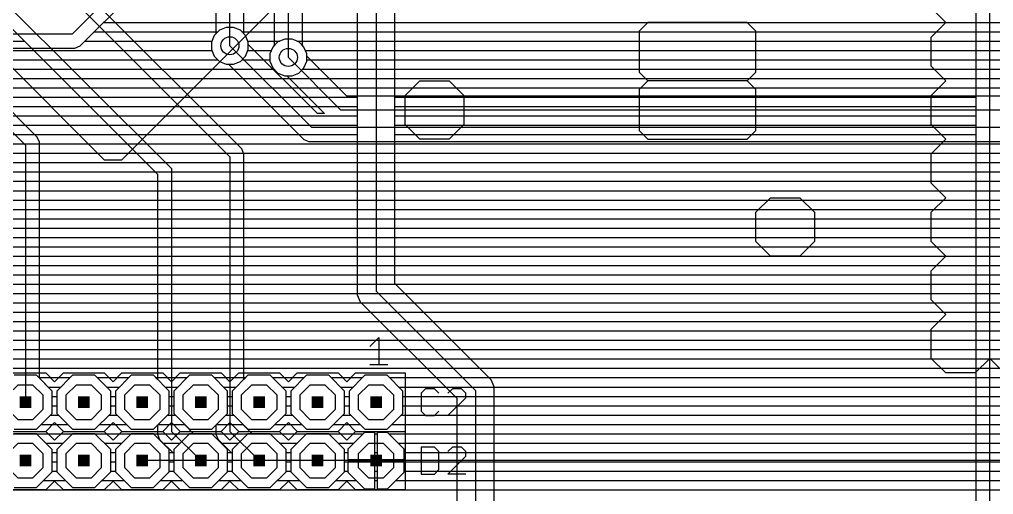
# Model space of a CAD drawing. Extents: x -0.64 to 6, y -0.15 to 7.8.
# Drawn here: x 1.6 to 3.266, y 5.832 to 6.645 of the extents above; entities that cross this region are included whole.
import ezdxf

# ---------------------------------------------------------------- set-up
doc = ezdxf.new("R2010")
doc.units = 0
for name, color, linetype in [('1', 22, 'CONTINUOUS'), ('16', 175, 'CONTINUOUS'), ('17', 82, 'CONTINUOUS'), ('18', 82, 'CONTINUOUS'), ('19', 53, 'CONTINUOUS'), ('21', 253, 'CONTINUOUS'), ('49', 253, 'CONTINUOUS'), ('51', 253, 'CONTINUOUS')]:
    doc.layers.add(name, color=color, linetype=linetype)

# ---------------------------------------------------------------- blocks, each defined once
blk = doc.blocks.new('RECT')
blk.add_solid([(-0.5, -0.5), (0.5, -0.5), (-0.5, 0.5), (0.5, 0.5)])
blk = doc.blocks.new('OCTAGONP')
blk.add_lwpolyline([(-0.5, -0.207107), (-0.5, 0.207107), (-0.207107, 0.5), (0.207107, 0.5), (0.5, 0.207107), (0.5, -0.207107), (0.207107, -0.5), (-0.207107, -0.5)], close=True)
blk = doc.blocks.new('ROUNDV')
blk.add_circle((0, 0), 0.5)

msp = doc.modelspace()

# ---------------------------------------------------------------- linework, layer by layer
at = {"layer": '1'}
for p, q in [((1.96, 6.6), (1.96, 7.64)), ((2.06, 6.58), (2.06, 7.64)), ((2.21, 7.59), (2.21, 6.18)), ((1.936, 7.550946), (1.936, 6.620548)), ((1.984, 6.620548), (1.984, 7.550946)), ((2.036, 7.550946), (2.036, 6.600548)), ((2.178, 7.556946), (2.178, 6.173635)), ((2.242, 6.193255), (2.242, 7.556946)), ((2.084, 6.600548), (2.084, 7.548118)), ((3.236, 7.314774), (3.236, 5.339941)), ((3.26, 5.33), (3.26, 7.31)), ((1.973595, 6.430346), (1.553595, 6.850346)), ((1.54, 6.83), (1.96, 6.41)), ((1.45, 6.8), (1.86, 6.39)), ((1.27, 6.77), (1.61, 6.43)), ((1.623595, 6.450346), (1.297941, 6.776)), ((1.440059, 6.776), (1.836, 6.380059)), ((1.763941, 6.64), (1.936, 6.64)), ((1.984, 6.64), (2.036, 6.64)), ((2.084, 6.64), (2.178, 6.64)), ((2.242, 6.64), (3.236, 6.64)), ((1.779941, 6.624), (1.936, 6.624)), ((1.933296, 6.617843), (1.9285, 6.606266)), ((1.936, 6.620548), (1.933296, 6.617843)), ((1.984, 6.624), (2.036, 6.624)), ((1.986704, 6.617843), (1.984, 6.620548)), ((1.9915, 6.606266), (1.986704, 6.617843)), ((2.084, 6.624), (2.178, 6.624)), ((2.242, 6.624), (3.236, 6.624)), ((1.465941, 6.608), (1.608059, 6.608)), ((1.795941, 6.608), (1.929218, 6.608)), ((1.9285, 6.606266), (1.9285, 6.593734)), ((1.990782, 6.608), (2.036, 6.608)), ((1.9915, 6.593734), (1.9915, 6.606266)), ((2.036, 6.600548), (2.033296, 6.597843)), ((2.084, 6.608), (2.178, 6.608)), ((2.086704, 6.597843), (2.084, 6.600548)), ((2.242, 6.608), (3.236, 6.608)), ((1.481941, 6.592), (1.624059, 6.592)), ((1.811941, 6.592), (1.929218, 6.592)), ((1.9285, 6.593734), (1.933296, 6.582157)), ((1.986704, 6.582157), (1.9915, 6.593734)), ((1.990781, 6.592), (2.030875, 6.592)), ((2.033296, 6.597843), (2.0285, 6.586266)), ((2.0285, 6.586266), (2.0285, 6.573734)), ((2.0915, 6.586266), (2.086704, 6.597843)), ((2.089125, 6.592), (2.178, 6.592)), ((2.0915, 6.573734), (2.0915, 6.586266)), ((2.242, 6.592), (3.236, 6.592)), ((1.497941, 6.576), (1.640059, 6.576)), ((1.827941, 6.576), (1.939452, 6.576)), ((1.933296, 6.582157), (1.942157, 6.573296)), ((1.942157, 6.573296), (1.953734, 6.5685)), ((1.953734, 6.5685), (1.966266, 6.5685)), ((1.966266, 6.5685), (1.977843, 6.573296)), ((1.977843, 6.573296), (1.986704, 6.582157)), ((1.980548, 6.576), (2.0285, 6.576)), ((2.0285, 6.573734), (2.033296, 6.562157)), ((2.086704, 6.562157), (2.0915, 6.573734)), ((2.0915, 6.576), (2.178, 6.576)), ((2.242, 6.576), (3.236, 6.576)), ((1.513941, 6.56), (1.656059, 6.56)), ((1.843941, 6.56), (2.035452, 6.56)), ((2.033296, 6.562157), (2.042157, 6.553296)), ((2.042157, 6.553296), (2.053734, 6.5485)), ((2.066266, 6.5485), (2.077843, 6.553296)), ((2.077843, 6.553296), (2.086704, 6.562157)), ((2.084548, 6.56), (2.178, 6.56)), ((2.242, 6.56), (3.236, 6.56)), ((1.529941, 6.544), (1.672059, 6.544)), ((1.859941, 6.544), (2.178, 6.544)), ((2.053734, 6.5485), (2.066266, 6.5485)), ((2.242, 6.544), (3.236, 6.544)), ((1.545941, 6.528), (1.688059, 6.528)), ((1.875941, 6.528), (2.178, 6.528)), ((2.242, 6.528), (3.236, 6.528)), ((1.561941, 6.512), (1.704059, 6.512)), ((1.891941, 6.512), (2.178, 6.512)), ((2.242, 6.512), (3.236, 6.512)), ((1.577941, 6.496), (1.720059, 6.496)), ((1.907941, 6.496), (2.178, 6.496)), ((2.242, 6.496), (3.236, 6.496)), ((1.593941, 6.48), (1.736059, 6.48)), ((1.923941, 6.48), (2.178, 6.48)), ((2.242, 6.48), (3.236, 6.48)), ((1.609941, 6.464), (1.752059, 6.464)), ((1.630346, 6.443595), (1.623595, 6.450346)), ((1.939941, 6.464), (2.178, 6.464)), ((2.242, 6.464), (3.236, 6.464)), ((1.625941, 6.448), (1.768059, 6.448)), ((1.634, 6.434774), (1.630346, 6.443595)), ((1.634, 6.031054), (1.634, 6.434774)), ((1.955941, 6.448), (2.178, 6.448)), ((2.242, 6.448), (3.236, 6.448)), ((1.61, 6.43), (1.61, 5.99)), ((1.634, 6.432), (1.784059, 6.432)), ((1.971941, 6.432), (2.178, 6.432)), ((1.980346, 6.423595), (1.973595, 6.430346)), ((1.984, 6.414774), (1.980346, 6.423595)), ((2.242, 6.432), (3.236, 6.432)), ((1.634, 6.416), (1.800059, 6.416)), ((1.634, 6.4), (1.816059, 6.4)), ((1.96, 6.41), (1.96, 5.94)), ((1.983492, 6.416), (2.178, 6.416)), ((1.984, 6.029054), (1.984, 6.414774)), ((1.984, 6.4), (2.178, 6.4)), ((2.242, 6.416), (3.236, 6.416)), ((2.242, 6.4), (3.236, 6.4)), ((1.634, 6.384), (1.832059, 6.384)), ((1.86, 6.39), (1.86, 5.94)), ((1.984, 6.384), (2.178, 6.384)), ((2.242, 6.384), (3.236, 6.384)), ((1.634, 6.368), (1.836, 6.368)), ((1.836, 6.380059), (1.836, 6.029054)), ((1.984, 6.368), (2.178, 6.368)), ((2.242, 6.368), (3.236, 6.368)), ((1.634, 6.352), (1.836, 6.352)), ((1.984, 6.352), (2.178, 6.352)), ((2.242, 6.352), (3.236, 6.352)), ((1.634, 6.336), (1.836, 6.336)), ((1.984, 6.336), (2.178, 6.336)), ((2.242, 6.336), (3.236, 6.336)), ((1.634, 6.32), (1.836, 6.32)), ((1.984, 6.32), (2.178, 6.32)), ((2.242, 6.32), (3.236, 6.32)), ((1.634, 6.304), (1.836, 6.304)), ((1.984, 6.304), (2.178, 6.304)), ((2.242, 6.304), (3.236, 6.304)), ((1.634, 6.288), (1.836, 6.288)), ((1.984, 6.288), (2.178, 6.288)), ((2.242, 6.288), (3.236, 6.288)), ((1.634, 6.272), (1.836, 6.272)), ((1.984, 6.272), (2.178, 6.272)), ((2.242, 6.272), (3.236, 6.272)), ((1.634, 6.256), (1.836, 6.256)), ((1.984, 6.256), (2.178, 6.256)), ((2.242, 6.256), (3.236, 6.256)), ((1.634, 6.24), (1.836, 6.24)), ((1.984, 6.24), (2.178, 6.24)), ((2.242, 6.24), (3.236, 6.24)), ((1.634, 6.224), (1.836, 6.224)), ((1.984, 6.224), (2.178, 6.224)), ((2.242, 6.224), (3.236, 6.224)), ((1.634, 6.208), (1.836, 6.208)), ((1.984, 6.208), (2.178, 6.208)), ((2.242, 6.208), (3.236, 6.208)), ((1.634, 6.192), (1.836, 6.192)), ((1.984, 6.192), (2.178, 6.192)), ((2.398126, 6.037128), (2.242, 6.193255)), ((2.243255, 6.192), (3.236, 6.192)), ((1.634, 6.176), (1.836, 6.176)), ((1.984, 6.176), (2.178, 6.176)), ((2.178, 6.173635), (2.182872, 6.161873)), ((2.21, 6.18), (2.38, 6.01)), ((2.259255, 6.176), (3.236, 6.176)), ((1.634, 6.16), (1.836, 6.16)), ((1.984, 6.16), (2.184745, 6.16)), ((2.182872, 6.161873), (2.348, 5.996745)), ((2.275255, 6.16), (3.236, 6.16)), ((1.634, 6.144), (1.836, 6.144)), ((1.984, 6.144), (2.200745, 6.144)), ((2.291255, 6.144), (3.236, 6.144)), ((1.634, 6.128), (1.836, 6.128)), ((1.984, 6.128), (2.216745, 6.128)), ((2.307255, 6.128), (3.236, 6.128)), ((1.634, 6.112), (1.836, 6.112)), ((1.984, 6.112), (2.232745, 6.112)), ((2.323255, 6.112), (3.236, 6.112)), ((1.634, 6.096), (1.836, 6.096)), ((1.984, 6.096), (2.248745, 6.096)), ((2.339255, 6.096), (3.236, 6.096)), ((1.634, 6.08), (1.836, 6.08)), ((1.984, 6.08), (2.264745, 6.08)), ((2.355255, 6.08), (3.236, 6.08)), ((1.634, 6.064), (1.836, 6.064)), ((1.984, 6.064), (2.280745, 6.064)), ((2.371255, 6.064), (3.236, 6.064)), ((1.634, 6.048), (1.836, 6.048)), ((1.690946, 6.036), (1.664, 6.009054)), ((1.729054, 6.036), (1.690946, 6.036)), ((1.756, 6.009054), (1.729054, 6.036)), ((1.790946, 6.036), (1.764, 6.009054)), ((1.829054, 6.036), (1.790946, 6.036)), ((1.836, 6.029054), (1.829054, 6.036)), ((1.984, 6.048), (2.296745, 6.048)), ((1.990946, 6.036), (1.984, 6.029054)), ((2.029054, 6.036), (1.990946, 6.036)), ((2.056, 6.009054), (2.029054, 6.036)), ((2.090946, 6.036), (2.064, 6.009054)), ((2.129054, 6.036), (2.090946, 6.036)), ((2.156, 6.009054), (2.129054, 6.036)), ((2.190946, 6.036), (2.164, 6.009054)), ((2.229054, 6.036), (2.190946, 6.036)), ((2.256, 6.009054), (2.229054, 6.036)), ((2.387255, 6.048), (3.236, 6.048)), ((2.407128, 6.028126), (2.398126, 6.037128)), ((1.634, 6.032), (1.686946, 6.032)), ((1.656, 6.009054), (1.634, 6.031054)), ((1.733054, 6.032), (1.786946, 6.032)), ((1.833054, 6.032), (1.836, 6.032)), ((1.984, 6.032), (1.986946, 6.032)), ((2.033054, 6.032), (2.086946, 6.032)), ((2.133054, 6.032), (2.186946, 6.032)), ((2.233054, 6.032), (2.312745, 6.032)), ((2.403255, 6.032), (3.236, 6.032)), ((2.412, 6.016365), (2.407128, 6.028126)), ((2.412, 5.462), (2.412, 6.016365)), ((1.649054, 6.016), (1.670946, 6.016)), ((1.656, 5.970946), (1.656, 6.009054)), ((1.656, 6), (1.664, 6)), ((1.664, 6.009054), (1.664, 5.970946)), ((1.749054, 6.016), (1.770946, 6.016)), ((1.756, 5.970946), (1.756, 6.009054)), ((1.756, 6), (1.764, 6)), ((1.764, 6.009054), (1.764, 5.970946)), ((2.049054, 6.016), (2.070946, 6.016)), ((2.056, 5.970946), (2.056, 6.009054)), ((2.056, 6), (2.064, 6)), ((2.064, 6.009054), (2.064, 5.970946)), ((2.149054, 6.016), (2.170946, 6.016)), ((2.156, 5.970946), (2.156, 6.009054)), ((2.156, 6), (2.164, 6)), ((2.164, 6.009054), (2.164, 5.970946)), ((2.249054, 6.016), (2.328745, 6.016)), ((2.256, 5.970946), (2.256, 6.009054)), ((2.256, 6), (2.344745, 6)), ((2.38, 6.01), (2.38, 5.43)), ((2.412, 6.016), (3.236, 6.016)), ((2.412, 6), (3.236, 6)), ((1.656, 5.984), (1.664, 5.984)), ((1.756, 5.984), (1.764, 5.984)), ((2.056, 5.984), (2.064, 5.984)), ((2.156, 5.984), (2.164, 5.984)), ((2.256, 5.984), (2.348, 5.984)), ((2.348, 5.996745), (2.348, 5.462)), ((2.412, 5.984), (3.236, 5.984)), ((1.629054, 5.944), (1.656, 5.970946)), ((1.653054, 5.968), (1.666946, 5.968)), ((1.664, 5.970946), (1.690946, 5.944)), ((1.729054, 5.944), (1.756, 5.970946)), ((1.753054, 5.968), (1.766946, 5.968)), ((1.764, 5.970946), (1.790946, 5.944)), ((2.029054, 5.944), (2.056, 5.970946)), ((2.053054, 5.968), (2.066946, 5.968)), ((2.064, 5.970946), (2.090946, 5.944)), ((2.129054, 5.944), (2.156, 5.970946)), ((2.153054, 5.968), (2.166946, 5.968)), ((2.164, 5.970946), (2.190946, 5.944)), ((2.229054, 5.944), (2.256, 5.970946)), ((2.253054, 5.968), (2.348, 5.968)), ((2.412, 5.968), (3.236, 5.968)), ((1.637054, 5.952), (1.682946, 5.952)), ((1.737054, 5.952), (1.782946, 5.952)), ((1.829054, 5.944), (1.836, 5.950946)), ((1.836, 5.950946), (1.836, 5.935226)), ((1.884, 5.949941), (1.884, 5.950946)), ((1.884, 5.950946), (1.890946, 5.944)), ((1.897941, 5.936), (1.884, 5.949941)), ((1.929054, 5.944), (1.936, 5.950946)), ((1.936, 5.950946), (1.936, 5.935226)), ((1.984, 5.949941), (1.984, 5.950946)), ((1.984, 5.950946), (1.990946, 5.944)), ((1.997941, 5.936), (1.984, 5.949941)), ((2.037054, 5.952), (2.082946, 5.952)), ((2.137054, 5.952), (2.182946, 5.952)), ((2.237054, 5.952), (2.348, 5.952)), ((2.412, 5.952), (3.236, 5.952)), ((1.497941, 5.936), (1.836, 5.936)), ((1.590946, 5.944), (1.629054, 5.944)), ((1.629054, 5.936), (1.590946, 5.936)), ((1.656, 5.909054), (1.629054, 5.936)), ((1.690946, 5.936), (1.664, 5.909054)), ((1.690946, 5.944), (1.729054, 5.944)), ((1.729054, 5.936), (1.690946, 5.936)), ((1.756, 5.909054), (1.729054, 5.936)), ((1.790946, 5.936), (1.764, 5.909054)), ((1.790946, 5.944), (1.829054, 5.944)), ((1.829054, 5.936), (1.790946, 5.936)), ((1.856, 5.909054), (1.829054, 5.936)), ((1.836, 5.935226), (1.839654, 5.926405)), ((1.86, 5.94), (1.91, 5.89)), ((1.890946, 5.944), (1.929054, 5.944)), ((1.929054, 5.936), (1.897941, 5.936)), ((1.897941, 5.936), (1.936, 5.936)), ((1.956, 5.909054), (1.929054, 5.936)), ((1.936, 5.935226), (1.939654, 5.926405)), ((1.96, 5.94), (2.01, 5.89)), ((1.990946, 5.944), (2.029054, 5.944)), ((2.029054, 5.936), (1.997941, 5.936)), ((1.997941, 5.936), (2.188118, 5.936)), ((2.056, 5.909054), (2.029054, 5.936)), ((2.090946, 5.936), (2.064, 5.909054)), ((2.090946, 5.944), (2.129054, 5.944)), ((2.129054, 5.936), (2.090946, 5.936)), ((2.156, 5.909054), (2.129054, 5.936)), ((2.190118, 5.938), (2.162, 5.909882)), ((2.208, 5.938), (2.190118, 5.938)), ((2.190946, 5.944), (2.229054, 5.944)), ((2.208, 5.892001), (2.208, 5.938)), ((2.208, 5.936), (2.212, 5.936)), ((2.212, 5.938), (2.212, 5.892001)), ((2.229882, 5.938), (2.212, 5.938)), ((2.258, 5.909882), (2.229882, 5.938)), ((2.231882, 5.936), (2.348, 5.936)), ((2.412, 5.936), (3.236, 5.936)), ((1.645054, 5.92), (1.674946, 5.92)), ((1.745054, 5.92), (1.774946, 5.92)), ((1.839654, 5.926405), (1.864, 5.902059)), ((1.845054, 5.92), (1.846059, 5.92)), ((1.939654, 5.926405), (1.964, 5.902059)), ((1.945054, 5.92), (1.946059, 5.92)), ((2.045054, 5.92), (2.074946, 5.92)), ((2.145054, 5.92), (2.172118, 5.92)), ((2.208, 5.92), (2.212, 5.92)), ((2.247882, 5.92), (2.348, 5.92)), ((2.412, 5.92), (3.236, 5.92)), ((1.656, 5.870946), (1.656, 5.909054)), ((1.656, 5.904), (1.664, 5.904)), ((1.664, 5.909054), (1.664, 5.870946)), ((1.756, 5.870946), (1.756, 5.909054)), ((1.756, 5.904), (1.764, 5.904)), ((1.764, 5.909054), (1.764, 5.870946)), ((1.856, 5.870946), (1.856, 5.909054)), ((1.856, 5.904), (1.862059, 5.904)), ((1.864, 5.902059), (1.864, 5.870946)), ((1.956, 5.870946), (1.956, 5.909054)), ((1.956, 5.904), (1.962059, 5.904)), ((1.964, 5.902059), (1.964, 5.870946)), ((2.056, 5.870946), (2.056, 5.909054)), ((2.056, 5.904), (2.064, 5.904)), ((2.064, 5.909054), (2.064, 5.870946)), ((2.156, 5.870946), (2.156, 5.909054)), ((2.156, 5.904), (2.162, 5.904)), ((2.162, 5.909882), (2.162, 5.892)), ((2.208, 5.904), (2.212, 5.904)), ((2.258, 5.892), (2.258, 5.909882)), ((2.258, 5.904), (2.348, 5.904)), ((2.412, 5.904), (3.236, 5.904)), ((1.656, 5.888), (1.664, 5.888)), ((1.756, 5.888), (1.764, 5.888)), ((1.856, 5.888), (1.864, 5.888)), ((1.956, 5.888), (1.964, 5.888)), ((2.056, 5.888), (2.064, 5.888)), ((2.156, 5.888), (2.207999, 5.888)), ((2.162, 5.892), (2.207999, 5.892)), ((2.207999, 5.888), (2.162, 5.888)), ((2.162, 5.888), (2.162, 5.870118)), ((2.207999, 5.892), (2.207999, 5.888)), ((2.212, 5.892001), (2.208, 5.892001)), ((2.208, 5.842), (2.208, 5.887999)), ((2.208, 5.887999), (2.212, 5.887999)), ((2.212, 5.887999), (2.212, 5.842)), ((2.212001, 5.888), (2.212001, 5.892)), ((2.212001, 5.892), (2.258, 5.892)), ((2.258, 5.888), (2.212001, 5.888)), ((2.212001, 5.888), (2.348, 5.888)), ((2.258, 5.870118), (2.258, 5.888)), ((2.412, 5.888), (3.236, 5.888)), ((1.629054, 5.844), (1.656, 5.870946)), ((1.656, 5.872), (1.664, 5.872)), ((1.664, 5.870946), (1.690946, 5.844)), ((1.729054, 5.844), (1.756, 5.870946)), ((1.756, 5.872), (1.764, 5.872)), ((1.764, 5.870946), (1.790946, 5.844)), ((1.829054, 5.844), (1.856, 5.870946)), ((1.856, 5.872), (1.864, 5.872)), ((1.864, 5.870946), (1.890946, 5.844)), ((1.929054, 5.844), (1.956, 5.870946)), ((1.956, 5.872), (1.964, 5.872)), ((1.964, 5.870946), (1.990946, 5.844)), ((2.029054, 5.844), (2.056, 5.870946)), ((2.056, 5.872), (2.064, 5.872)), ((2.064, 5.870946), (2.090946, 5.844)), ((2.129054, 5.844), (2.156, 5.870946)), ((2.156, 5.872), (2.162, 5.872)), ((2.162, 5.870118), (2.190118, 5.842)), ((2.208, 5.872), (2.212, 5.872)), ((2.229882, 5.842), (2.258, 5.870118)), ((2.258, 5.872), (2.348, 5.872)), ((2.412, 5.872), (3.236, 5.872)), ((1.641054, 5.856), (1.678946, 5.856)), ((1.741054, 5.856), (1.778946, 5.856)), ((1.841054, 5.856), (1.878946, 5.856)), ((1.941054, 5.856), (1.978946, 5.856)), ((2.041054, 5.856), (2.078946, 5.856)), ((2.141054, 5.856), (2.176118, 5.856)), ((2.208, 5.856), (2.212, 5.856)), ((2.243882, 5.856), (2.348, 5.856)), ((2.412, 5.856), (3.236, 5.856)), ((0.104, 5.84), (2.348, 5.84)), ((1.590946, 5.844), (1.629054, 5.844)), ((1.690946, 5.844), (1.729054, 5.844)), ((1.790946, 5.844), (1.829054, 5.844)), ((1.890946, 5.844), (1.929054, 5.844)), ((1.990946, 5.844), (2.029054, 5.844)), ((2.090946, 5.844), (2.129054, 5.844)), ((2.190118, 5.842), (2.208, 5.842)), ((2.212, 5.842), (2.229882, 5.842)), ((2.412, 5.84), (3.236, 5.84))]:
    msp.add_line(p, q, dxfattribs=at)
at = {"layer": '16'}
for p, q in [((1.69, 6.62), (2.06, 6.99)), ((1.703595, 6.599654), (2.073595, 6.969654)), ((1.743941, 6.64), (4.830047, 6.64)), ((1.69, 6.62), (0.2, 6.62)), ((1.727941, 6.624), (1.939452, 6.624)), ((1.933296, 6.617843), (1.9285, 6.606266)), ((1.942157, 6.626704), (1.933296, 6.617843)), ((1.953734, 6.6315), (1.942157, 6.626704)), ((1.966266, 6.6315), (1.953734, 6.6315)), ((1.977843, 6.626704), (1.966266, 6.6315)), ((1.986704, 6.617843), (1.977843, 6.626704)), ((1.980548, 6.624), (4.8285, 6.624)), ((1.9915, 6.606266), (1.986704, 6.617843)), ((1.694774, 6.596), (1.703595, 6.599654)), ((1.711941, 6.608), (1.929218, 6.608)), ((1.9285, 6.606266), (1.9285, 6.593734)), ((2.1, 6.46), (1.96, 6.6)), ((1.990782, 6.608), (2.045285, 6.608)), ((1.9915, 6.602441), (1.9915, 6.606266)), ((2.109941, 6.484), (1.9915, 6.602441)), ((2.042157, 6.606704), (2.033296, 6.597843)), ((2.053734, 6.6115), (2.042157, 6.606704)), ((2.066266, 6.6115), (2.053734, 6.6115)), ((2.077843, 6.606704), (2.066266, 6.6115)), ((2.074715, 6.608), (4.836, 6.608)), ((2.086704, 6.597843), (2.077843, 6.606704)), ((0.205941, 6.592), (1.929218, 6.592)), ((0.209941, 6.596), (1.694774, 6.596)), ((1.9285, 6.593734), (1.933296, 6.582157)), ((2.001941, 6.592), (2.030875, 6.592)), ((2.033296, 6.597843), (2.0285, 6.586266)), ((2.0285, 6.586266), (2.0285, 6.573734)), ((2.0915, 6.586266), (2.086704, 6.597843)), ((2.089125, 6.592), (4.836, 6.592)), ((2.0915, 6.582441), (2.0915, 6.586266)), ((0.189941, 6.576), (1.939452, 6.576)), ((1.933296, 6.582157), (1.942157, 6.573296)), ((1.942157, 6.573296), (1.953734, 6.5685)), ((1.953734, 6.5685), (1.957559, 6.5685)), ((1.957559, 6.5685), (2.086405, 6.439654)), ((2.017941, 6.576), (2.0285, 6.576)), ((2.0285, 6.573734), (2.033296, 6.562157)), ((2.15, 6.49), (2.06, 6.58)), ((2.159941, 6.514), (2.0915, 6.582441)), ((2.097941, 6.576), (4.836, 6.576)), ((0.173941, 6.56), (1.966059, 6.56)), ((2.033296, 6.562157), (2.042157, 6.553296)), ((2.033941, 6.56), (2.035452, 6.56)), ((2.042157, 6.553296), (2.053734, 6.5485)), ((2.113941, 6.56), (4.836, 6.56)), ((0.157941, 6.544), (1.982059, 6.544)), ((2.049941, 6.544), (2.062059, 6.544)), ((2.053734, 6.5485), (2.057559, 6.5485)), ((2.057559, 6.5485), (2.122059, 6.484)), ((2.129941, 6.544), (4.836, 6.544)), ((0.141941, 6.528), (1.998059, 6.528)), ((2.065941, 6.528), (2.078059, 6.528)), ((2.145941, 6.528), (4.836, 6.528)), ((0.125941, 6.512), (2.014059, 6.512)), ((2.081941, 6.512), (2.094059, 6.512)), ((4.694774, 6.514), (2.159941, 6.514)), ((0.109941, 6.496), (2.030059, 6.496)), ((2.097941, 6.496), (2.110059, 6.496)), ((2.122059, 6.484), (2.109941, 6.484)), ((4.69, 6.49), (2.15, 6.49)), ((0.104, 6.48), (2.046059, 6.48)), ((0.104, 6.464), (2.062059, 6.464)), ((4.68, 6.46), (2.1, 6.46)), ((0.104, 6.448), (2.078059, 6.448)), ((2.086405, 6.439654), (2.095226, 6.436)), ((2.095226, 6.436), (4.670059, 6.436)), ((0.104, 6.432), (4.674059, 6.432)), ((0.104, 6.416), (4.690059, 6.416)), ((0.104, 6.4), (4.706059, 6.4)), ((0.104, 6.384), (4.722059, 6.384)), ((0.104, 6.368), (4.738059, 6.368)), ((0.104, 6.352), (4.754059, 6.352)), ((0.104, 6.336), (4.766, 6.336)), ((0.104, 6.32), (4.766, 6.32)), ((0.104, 6.304), (4.766, 6.304)), ((0.104, 6.288), (4.766, 6.288)), ((0.104, 6.272), (4.766, 6.272)), ((0.104, 6.256), (4.766, 6.256)), ((0.104, 6.24), (4.766, 6.24)), ((0.104, 6.224), (4.766, 6.224)), ((0.104, 6.208), (4.766, 6.208)), ((0.104, 6.192), (4.766, 6.192)), ((0.104, 6.176), (4.766, 6.176)), ((0.104, 6.16), (4.766, 6.16)), ((0.104, 6.144), (4.766, 6.144)), ((0.104, 6.128), (4.766, 6.128)), ((0.104, 6.112), (4.766, 6.112)), ((0.104, 6.096), (4.766, 6.096)), ((0.104, 6.08), (4.766, 6.08)), ((0.104, 6.064), (4.766, 6.064)), ((0.104, 6.048), (4.766, 6.048)), ((1.629054, 6.036), (1.590946, 6.036)), ((1.656, 6.009054), (1.629054, 6.036)), ((1.690946, 6.036), (1.664, 6.009054)), ((1.729054, 6.036), (1.690946, 6.036)), ((1.756, 6.009054), (1.729054, 6.036)), ((1.790946, 6.036), (1.764, 6.009054)), ((1.829054, 6.036), (1.790946, 6.036)), ((1.856, 6.009054), (1.829054, 6.036)), ((1.890946, 6.036), (1.864, 6.009054)), ((1.929054, 6.036), (1.890946, 6.036)), ((1.956, 6.009054), (1.929054, 6.036)), ((1.990946, 6.036), (1.964, 6.009054)), ((2.029054, 6.036), (1.990946, 6.036)), ((2.056, 6.009054), (2.029054, 6.036)), ((2.090946, 6.036), (2.064, 6.009054)), ((2.129054, 6.036), (2.090946, 6.036)), ((2.156, 6.009054), (2.129054, 6.036)), ((2.190946, 6.036), (2.164, 6.009054)), ((2.229054, 6.036), (2.190946, 6.036)), ((2.256, 6.009054), (2.229054, 6.036)), ((1.633054, 6.032), (1.686946, 6.032)), ((1.733054, 6.032), (1.786946, 6.032)), ((1.833054, 6.032), (1.886946, 6.032)), ((1.933054, 6.032), (1.986946, 6.032)), ((2.033054, 6.032), (2.086946, 6.032)), ((2.133054, 6.032), (2.186946, 6.032)), ((2.233054, 6.032), (3.786946, 6.032)), ((1.649054, 6.016), (1.670946, 6.016)), ((1.656, 5.970946), (1.656, 6.009054)), ((1.656, 6), (1.664, 6)), ((1.664, 6.009054), (1.664, 5.970946)), ((1.749054, 6.016), (1.770946, 6.016)), ((1.756, 5.970946), (1.756, 6.009054)), ((1.756, 6), (1.764, 6)), ((1.764, 6.009054), (1.764, 5.970946)), ((1.849054, 6.016), (1.870946, 6.016)), ((1.856, 5.970946), (1.856, 6.009054)), ((1.856, 6), (1.864, 6)), ((1.864, 6.009054), (1.864, 5.970946)), ((1.949054, 6.016), (1.970946, 6.016)), ((1.956, 5.970946), (1.956, 6.009054)), ((1.956, 6), (1.964, 6)), ((1.964, 6.009054), (1.964, 5.970946)), ((2.049054, 6.016), (2.070946, 6.016)), ((2.056, 5.970946), (2.056, 6.009054)), ((2.056, 6), (2.064, 6)), ((2.064, 6.009054), (2.064, 5.970946)), ((2.149054, 6.016), (2.170946, 6.016)), ((2.156, 5.970946), (2.156, 6.009054)), ((2.156, 6), (2.164, 6)), ((2.164, 6.009054), (2.164, 5.970946)), ((2.249054, 6.016), (3.770946, 6.016)), ((2.256, 5.970946), (2.256, 6.009054)), ((2.256, 6), (3.764, 6)), ((1.656, 5.984), (1.664, 5.984)), ((1.756, 5.984), (1.764, 5.984)), ((1.856, 5.984), (1.864, 5.984)), ((1.956, 5.984), (1.964, 5.984)), ((2.056, 5.984), (2.064, 5.984)), ((2.156, 5.984), (2.164, 5.984)), ((2.256, 5.984), (3.764, 5.984)), ((1.629054, 5.944), (1.656, 5.970946)), ((1.653054, 5.968), (1.666946, 5.968)), ((1.664, 5.970946), (1.690946, 5.944)), ((1.729054, 5.944), (1.756, 5.970946)), ((1.753054, 5.968), (1.766946, 5.968)), ((1.764, 5.970946), (1.790946, 5.944)), ((1.829054, 5.944), (1.856, 5.970946)), ((1.853054, 5.968), (1.866946, 5.968)), ((1.864, 5.970946), (1.890946, 5.944)), ((1.929054, 5.944), (1.956, 5.970946)), ((1.953054, 5.968), (1.966946, 5.968)), ((1.964, 5.970946), (1.990946, 5.944)), ((2.029054, 5.944), (2.056, 5.970946)), ((2.053054, 5.968), (2.066946, 5.968)), ((2.064, 5.970946), (2.090946, 5.944)), ((2.129054, 5.944), (2.156, 5.970946)), ((2.153054, 5.968), (2.166946, 5.968)), ((2.164, 5.970946), (2.190946, 5.944)), ((2.229054, 5.944), (2.256, 5.970946)), ((2.253054, 5.968), (3.766946, 5.968)), ((1.637054, 5.952), (1.682946, 5.952)), ((1.737054, 5.952), (1.782946, 5.952)), ((1.837054, 5.952), (1.882946, 5.952)), ((1.937054, 5.952), (1.982946, 5.952)), ((2.037054, 5.952), (2.082946, 5.952)), ((2.137054, 5.952), (2.182946, 5.952)), ((2.237054, 5.952), (3.782946, 5.952)), ((0.104, 5.936), (2.188118, 5.936)), ((1.590946, 5.944), (1.629054, 5.944)), ((1.629054, 5.936), (1.590946, 5.936)), ((1.656, 5.909054), (1.629054, 5.936)), ((1.690946, 5.936), (1.664, 5.909054)), ((1.690946, 5.944), (1.729054, 5.944)), ((1.729054, 5.936), (1.690946, 5.936)), ((1.756, 5.909054), (1.729054, 5.936)), ((1.790946, 5.936), (1.764, 5.909054)), ((1.790946, 5.944), (1.829054, 5.944)), ((1.829054, 5.936), (1.790946, 5.936)), ((1.856, 5.909054), (1.829054, 5.936)), ((1.890946, 5.936), (1.864, 5.909054)), ((1.890946, 5.944), (1.929054, 5.944)), ((1.929054, 5.936), (1.890946, 5.936)), ((1.956, 5.909054), (1.929054, 5.936)), ((1.990946, 5.936), (1.964, 5.909054)), ((1.990946, 5.944), (2.029054, 5.944)), ((2.029054, 5.936), (1.990946, 5.936)), ((2.056, 5.909054), (2.029054, 5.936)), ((2.090946, 5.936), (2.064, 5.909054)), ((2.090946, 5.944), (2.129054, 5.944)), ((2.129054, 5.936), (2.090946, 5.936)), ((2.156, 5.909054), (2.129054, 5.936)), ((2.190118, 5.938), (2.162, 5.909882)), ((2.208, 5.938), (2.190118, 5.938)), ((2.190946, 5.944), (2.229054, 5.944)), ((2.208, 5.892001), (2.208, 5.938)), ((2.208, 5.936), (2.212, 5.936)), ((2.212, 5.938), (2.212, 5.892001)), ((2.229882, 5.938), (2.212, 5.938)), ((2.258, 5.909882), (2.229882, 5.938)), ((2.231882, 5.936), (4.688118, 5.936)), ((1.645054, 5.92), (1.674946, 5.92)), ((1.745054, 5.92), (1.774946, 5.92)), ((1.845054, 5.92), (1.874946, 5.92)), ((1.945054, 5.92), (1.974946, 5.92)), ((2.045054, 5.92), (2.074946, 5.92)), ((2.145054, 5.92), (2.172118, 5.92)), ((2.208, 5.92), (2.212, 5.92)), ((2.247882, 5.92), (3.774946, 5.92)), ((1.656, 5.870946), (1.656, 5.909054)), ((1.656, 5.904), (1.664, 5.904)), ((1.664, 5.909054), (1.664, 5.870946)), ((1.756, 5.870946), (1.756, 5.909054)), ((1.756, 5.904), (1.764, 5.904)), ((1.764, 5.909054), (1.764, 5.870946)), ((1.856, 5.870946), (1.856, 5.909054)), ((1.856, 5.904), (1.864, 5.904)), ((1.864, 5.909054), (1.864, 5.870946)), ((1.956, 5.870946), (1.956, 5.909054)), ((1.956, 5.904), (1.964, 5.904)), ((1.964, 5.909054), (1.964, 5.870946)), ((2.056, 5.870946), (2.056, 5.909054)), ((2.056, 5.904), (2.064, 5.904)), ((2.064, 5.909054), (2.064, 5.870946)), ((2.156, 5.870946), (2.156, 5.909054)), ((2.156, 5.904), (2.162, 5.904)), ((2.162, 5.909882), (2.162, 5.892)), ((2.208, 5.904), (2.212, 5.904)), ((2.258, 5.892), (2.258, 5.909882)), ((2.258, 5.904), (3.764, 5.904)), ((1.656, 5.888), (1.664, 5.888)), ((1.756, 5.888), (1.764, 5.888)), ((1.856, 5.888), (1.864, 5.888)), ((1.956, 5.888), (1.964, 5.888)), ((2.056, 5.888), (2.064, 5.888)), ((2.156, 5.888), (2.207999, 5.888)), ((2.162, 5.892), (2.207999, 5.892)), ((2.207999, 5.888), (2.162, 5.888)), ((2.162, 5.888), (2.162, 5.870118)), ((2.207999, 5.892), (2.207999, 5.888)), ((2.212, 5.892001), (2.208, 5.892001)), ((2.208, 5.842), (2.208, 5.887999)), ((2.208, 5.887999), (2.212, 5.887999)), ((2.212, 5.887999), (2.212, 5.842)), ((2.212001, 5.888), (2.212001, 5.892)), ((2.212001, 5.892), (2.258, 5.892)), ((2.258, 5.888), (2.212001, 5.888)), ((2.212001, 5.888), (3.764, 5.888)), ((2.258, 5.870118), (2.258, 5.888)), ((1.629054, 5.844), (1.656, 5.870946)), ((1.656, 5.872), (1.664, 5.872)), ((1.664, 5.870946), (1.690946, 5.844)), ((1.729054, 5.844), (1.756, 5.870946)), ((1.756, 5.872), (1.764, 5.872)), ((1.764, 5.870946), (1.790946, 5.844)), ((1.829054, 5.844), (1.856, 5.870946)), ((1.856, 5.872), (1.864, 5.872)), ((1.864, 5.870946), (1.890946, 5.844)), ((1.929054, 5.844), (1.956, 5.870946)), ((1.956, 5.872), (1.964, 5.872)), ((1.964, 5.870946), (1.990946, 5.844)), ((2.029054, 5.844), (2.056, 5.870946)), ((2.056, 5.872), (2.064, 5.872)), ((2.064, 5.870946), (2.090946, 5.844)), ((2.129054, 5.844), (2.156, 5.870946)), ((2.156, 5.872), (2.162, 5.872)), ((2.162, 5.870118), (2.190118, 5.842)), ((2.208, 5.872), (2.212, 5.872)), ((2.229882, 5.842), (2.258, 5.870118)), ((2.258, 5.872), (3.764, 5.872)), ((1.641054, 5.856), (1.678946, 5.856)), ((1.741054, 5.856), (1.778946, 5.856)), ((1.841054, 5.856), (1.878946, 5.856)), ((1.941054, 5.856), (1.978946, 5.856)), ((2.041054, 5.856), (2.078946, 5.856)), ((2.141054, 5.856), (2.176118, 5.856)), ((2.208, 5.856), (2.212, 5.856)), ((2.243882, 5.856), (3.778946, 5.856)), ((0.104, 5.84), (4.7585, 5.84)), ((1.590946, 5.844), (1.629054, 5.844)), ((1.690946, 5.844), (1.729054, 5.844)), ((1.790946, 5.844), (1.829054, 5.844)), ((1.890946, 5.844), (1.929054, 5.844)), ((1.990946, 5.844), (2.029054, 5.844)), ((2.090946, 5.844), (2.129054, 5.844)), ((2.190118, 5.842), (2.208, 5.842)), ((2.212, 5.842), (2.229882, 5.842))]:
    msp.add_line(p, q, dxfattribs=at)
at = {"layer": '19'}
msp.add_line((4.31, 5.89), (1.81, 5.89), dxfattribs=at)
at = {"layer": '21'}
for p, q in [((2.1995, 6.085193), (2.214846, 6.100539)), ((2.214846, 6.100539), (2.214846, 6.0545)), ((2.1995, 6.0545), (2.230193, 6.0545)), ((2.294673, 6.013039), (2.287, 6.005366)), ((2.287, 6.005366), (2.287, 5.974673)), ((2.31002, 6.013039), (2.294673, 6.013039)), ((2.317693, 6.005366), (2.31002, 6.013039)), ((2.340712, 6.013039), (2.333039, 6.005366)), ((2.356059, 6.013039), (2.340712, 6.013039)), ((2.363732, 6.005366), (2.356059, 6.013039)), ((2.363732, 5.997693), (2.363732, 6.005366)), ((2.333039, 5.967), (2.363732, 5.997693)), ((2.287, 5.974673), (2.294673, 5.967)), ((2.294673, 5.967), (2.31002, 5.967)), ((2.31002, 5.967), (2.317693, 5.974673)), ((2.363732, 5.967), (2.333039, 5.967)), ((2.287, 5.913039), (2.287, 5.867)), ((2.31002, 5.913039), (2.287, 5.913039)), ((2.317693, 5.905366), (2.31002, 5.913039)), ((2.317693, 5.874673), (2.317693, 5.905366)), ((2.340712, 5.913039), (2.333039, 5.905366)), ((2.356059, 5.913039), (2.340712, 5.913039)), ((2.363732, 5.905366), (2.356059, 5.913039)), ((2.363732, 5.897693), (2.363732, 5.905366)), ((2.333039, 5.867), (2.363732, 5.897693)), ((2.287, 5.867), (2.31002, 5.867)), ((2.31002, 5.867), (2.317693, 5.874673)), ((2.363732, 5.867), (2.333039, 5.867))]:
    msp.add_line(p, q, dxfattribs=at)
at = {"layer": '49'}
for p, q in [((1.745, 6.405), (1.375, 6.775)), ((2.145, 6.775), (1.775, 6.405)), ((3.185, 6.64), (3.16, 6.665)), ((2.675, 6.64), (2.66, 6.625)), ((2.845, 6.64), (2.675, 6.64)), ((2.86, 6.625), (2.845, 6.64)), ((3.16, 6.615), (3.185, 6.64)), ((2.66, 6.625), (2.66, 6.555)), ((2.86, 6.555), (2.86, 6.625)), ((3.16, 6.565), (3.16, 6.615)), ((2.66, 6.555), (2.675, 6.54)), ((2.845, 6.54), (2.86, 6.555)), ((3.185, 6.54), (3.16, 6.565)), ((2.26, 6.515), (2.285, 6.54)), ((2.285, 6.54), (2.335, 6.54)), ((2.335, 6.54), (2.36, 6.515)), ((2.675, 6.54), (2.66, 6.525)), ((2.845, 6.54), (2.675, 6.54)), ((2.86, 6.525), (2.845, 6.54)), ((3.16, 6.515), (3.185, 6.54)), ((2.66, 6.525), (2.66, 6.455)), ((2.86, 6.455), (2.86, 6.525)), ((2.26, 6.465), (2.26, 6.515)), ((2.36, 6.515), (2.36, 6.465)), ((3.16, 6.465), (3.16, 6.515)), ((2.285, 6.44), (2.26, 6.465)), ((2.36, 6.465), (2.335, 6.44)), ((2.66, 6.455), (2.675, 6.44)), ((2.845, 6.44), (2.86, 6.455)), ((3.185, 6.44), (3.16, 6.465)), ((2.335, 6.44), (2.285, 6.44)), ((2.675, 6.44), (2.845, 6.44)), ((3.16, 6.415), (3.185, 6.44)), ((1.745, 6.405), (1.775, 6.405)), ((3.16, 6.365), (3.16, 6.415)), ((3.185, 6.34), (3.16, 6.365)), ((2.86, 6.315), (2.885, 6.34)), ((2.885, 6.34), (2.935, 6.34)), ((2.935, 6.34), (2.96, 6.315)), ((3.16, 6.315), (3.185, 6.34)), ((2.86, 6.265), (2.86, 6.315)), ((2.96, 6.315), (2.96, 6.265)), ((3.16, 6.265), (3.16, 6.315)), ((2.885, 6.24), (2.86, 6.265)), ((2.96, 6.265), (2.935, 6.24)), ((3.185, 6.24), (3.16, 6.265)), ((2.935, 6.24), (2.885, 6.24)), ((3.16, 6.215), (3.185, 6.24)), ((3.16, 6.165), (3.16, 6.215)), ((3.185, 6.14), (3.16, 6.165)), ((3.16, 6.115), (3.185, 6.14)), ((3.16, 6.065), (3.16, 6.115)), ((3.185, 6.04), (3.16, 6.065)), ((3.26, 6.065), (3.235, 6.04)), ((3.285, 6.04), (3.26, 6.065)), ((3.235, 6.04), (3.185, 6.04))]:
    msp.add_line(p, q, dxfattribs=at)
at = {"layer": '51'}
for p, q in [((1.575, 6.04), (1.645, 6.04)), ((1.645, 6.04), (1.66, 6.025)), ((1.66, 6.025), (1.675, 6.04)), ((1.675, 6.04), (1.745, 6.04)), ((1.745, 6.04), (1.76, 6.025)), ((1.76, 6.025), (1.775, 6.04)), ((1.775, 6.04), (1.845, 6.04)), ((1.845, 6.04), (1.86, 6.025)), ((1.86, 6.025), (1.875, 6.04)), ((1.875, 6.04), (1.945, 6.04)), ((1.945, 6.04), (1.96, 6.025)), ((1.96, 6.025), (1.975, 6.04)), ((1.975, 6.04), (2.045, 6.04)), ((2.045, 6.04), (2.06, 6.025)), ((2.06, 6.025), (2.075, 6.04)), ((2.075, 6.04), (2.145, 6.04)), ((2.145, 6.04), (2.16, 6.025)), ((2.16, 6.025), (2.175, 6.04)), ((2.175, 6.04), (2.26, 6.04)), ((2.26, 6.04), (2.26, 5.94)), ((1.645, 5.94), (1.66, 5.955)), ((1.66, 5.955), (1.675, 5.94)), ((1.745, 5.94), (1.76, 5.955)), ((1.76, 5.955), (1.775, 5.94)), ((1.845, 5.94), (1.86, 5.955)), ((1.86, 5.955), (1.875, 5.94)), ((1.945, 5.94), (1.96, 5.955)), ((1.96, 5.955), (1.975, 5.94)), ((2.045, 5.94), (2.06, 5.955)), ((2.06, 5.955), (2.075, 5.94)), ((2.145, 5.94), (2.16, 5.955)), ((2.16, 5.955), (2.175, 5.94)), ((1.575, 5.94), (1.645, 5.94)), ((1.645, 5.94), (1.66, 5.925)), ((1.66, 5.925), (1.675, 5.94)), ((1.675, 5.94), (1.745, 5.94)), ((1.745, 5.94), (1.76, 5.925)), ((1.76, 5.925), (1.775, 5.94)), ((1.775, 5.94), (1.845, 5.94)), ((1.845, 5.94), (1.86, 5.925)), ((1.86, 5.925), (1.875, 5.94)), ((1.875, 5.94), (1.945, 5.94)), ((1.945, 5.94), (1.96, 5.925)), ((1.96, 5.925), (1.975, 5.94)), ((1.975, 5.94), (2.045, 5.94)), ((2.045, 5.94), (2.06, 5.925)), ((2.06, 5.925), (2.075, 5.94)), ((2.075, 5.94), (2.145, 5.94)), ((2.145, 5.94), (2.16, 5.925)), ((2.16, 5.925), (2.175, 5.94)), ((2.175, 5.94), (2.26, 5.94)), ((2.26, 5.94), (2.26, 5.84)), ((1.66, 5.855), (1.645, 5.84)), ((1.675, 5.84), (1.66, 5.855)), ((1.76, 5.855), (1.745, 5.84)), ((1.775, 5.84), (1.76, 5.855)), ((1.86, 5.855), (1.845, 5.84)), ((1.875, 5.84), (1.86, 5.855)), ((1.96, 5.855), (1.945, 5.84)), ((1.975, 5.84), (1.96, 5.855)), ((2.06, 5.855), (2.045, 5.84)), ((2.075, 5.84), (2.06, 5.855)), ((2.16, 5.855), (2.145, 5.84)), ((2.175, 5.84), (2.16, 5.855)), ((1.645, 5.84), (1.575, 5.84)), ((1.745, 5.84), (1.675, 5.84)), ((1.845, 5.84), (1.775, 5.84)), ((1.945, 5.84), (1.875, 5.84)), ((2.045, 5.84), (1.975, 5.84)), ((2.145, 5.84), (2.075, 5.84)), ((2.26, 5.84), (2.175, 5.84))]:
    msp.add_line(p, q, dxfattribs=at)

# ---------------------------------------------------------------- block references
at = {"layer": '17', "xscale": 0.06, "yscale": 0.06}
for p in [(1.61, 5.99), (1.61, 5.99), (1.71, 5.99), (1.71, 5.99), (1.81, 5.99), (1.81, 5.99), (1.91, 5.99), (1.91, 5.99), (2.01, 5.99), (2.01, 5.99), (2.11, 5.99), (2.11, 5.99), (2.21, 5.99), (2.21, 5.99), (1.61, 5.89), (1.61, 5.89), (1.71, 5.89), (1.71, 5.89), (1.81, 5.89), (1.81, 5.89), (1.91, 5.89), (1.91, 5.89), (2.01, 5.89), (2.01, 5.89), (2.11, 5.89), (2.11, 5.89), (2.21, 5.89), (2.21, 5.89)]:
    msp.add_blockref('OCTAGONP', p, dxfattribs=at)
at = {"layer": '18', "xscale": 0.031, "yscale": 0.031}
for p in [(1.96, 6.6), (1.96, 6.6), (2.06, 6.58), (2.06, 6.58)]:
    msp.add_blockref('ROUNDV', p, dxfattribs=at)
at = {"layer": '51', "xscale": 0.02, "yscale": 0.02}
for p in [(1.61, 5.99), (1.71, 5.99), (1.81, 5.99), (1.91, 5.99), (2.01, 5.99), (2.11, 5.99), (2.21, 5.99), (1.61, 5.89), (1.71, 5.89), (1.81, 5.89), (1.91, 5.89), (2.01, 5.89), (2.11, 5.89), (2.21, 5.89)]:
    msp.add_blockref('RECT', p, dxfattribs=at)

doc.saveas('drawing.dxf')
